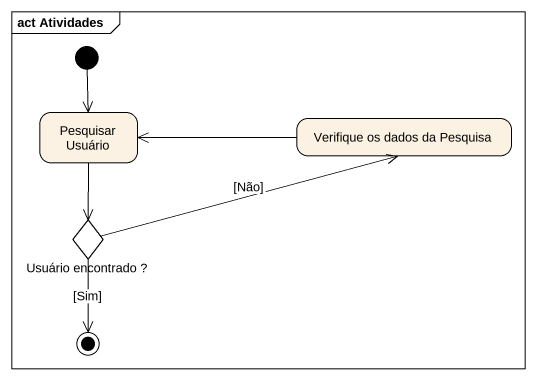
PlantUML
@startuml
mainframe act Atividades
hide empty description
state "Pesquisar Usuário" as Pesquisar_Usuário
state "Verifique os dados da Pesquisa" as Verifique_os_dados_da
state "Usuário encontrado ?" as Usuário_encontrado <<choice>>
[*] --> Pesquisar_Usuário
Pesquisar_Usuário --> Usuário_encontrado
Verifique_os_dados_da -left-> Pesquisar_Usuário
Usuário_encontrado -right-> Verifique_os_dados_da : [Não]
Usuário_encontrado --> [*] : [Sim]
@enduml
